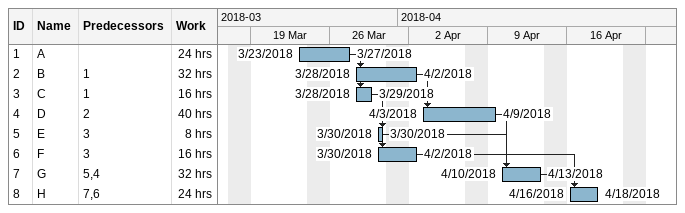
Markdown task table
| ID | Task | Start | Finish | Predecessors | Work (h) |
|---|---|---|---|---|---|
| 1 | A | 2018-03-23 | 2018-03-27 |  | 24 |
| 2 | B | 2018-03-28 | 2018-04-02 | 1 | 32 |
| 3 | C | 2018-03-28 | 2018-03-29 | 1 | 16 |
| 4 | D | 2018-04-03 | 2018-04-09 | 2 | 40 |
| 5 | E | 2018-03-30 | 2018-03-30 | 3 | 8 |
| 6 | F | 2018-03-30 | 2018-04-02 | 3 | 16 |
| 7 | G | 2018-04-10 | 2018-04-13 | 5, 4 | 32 |
| 8 | H | 2018-04-16 | 2018-04-18 | 7, 6 | 24 |
